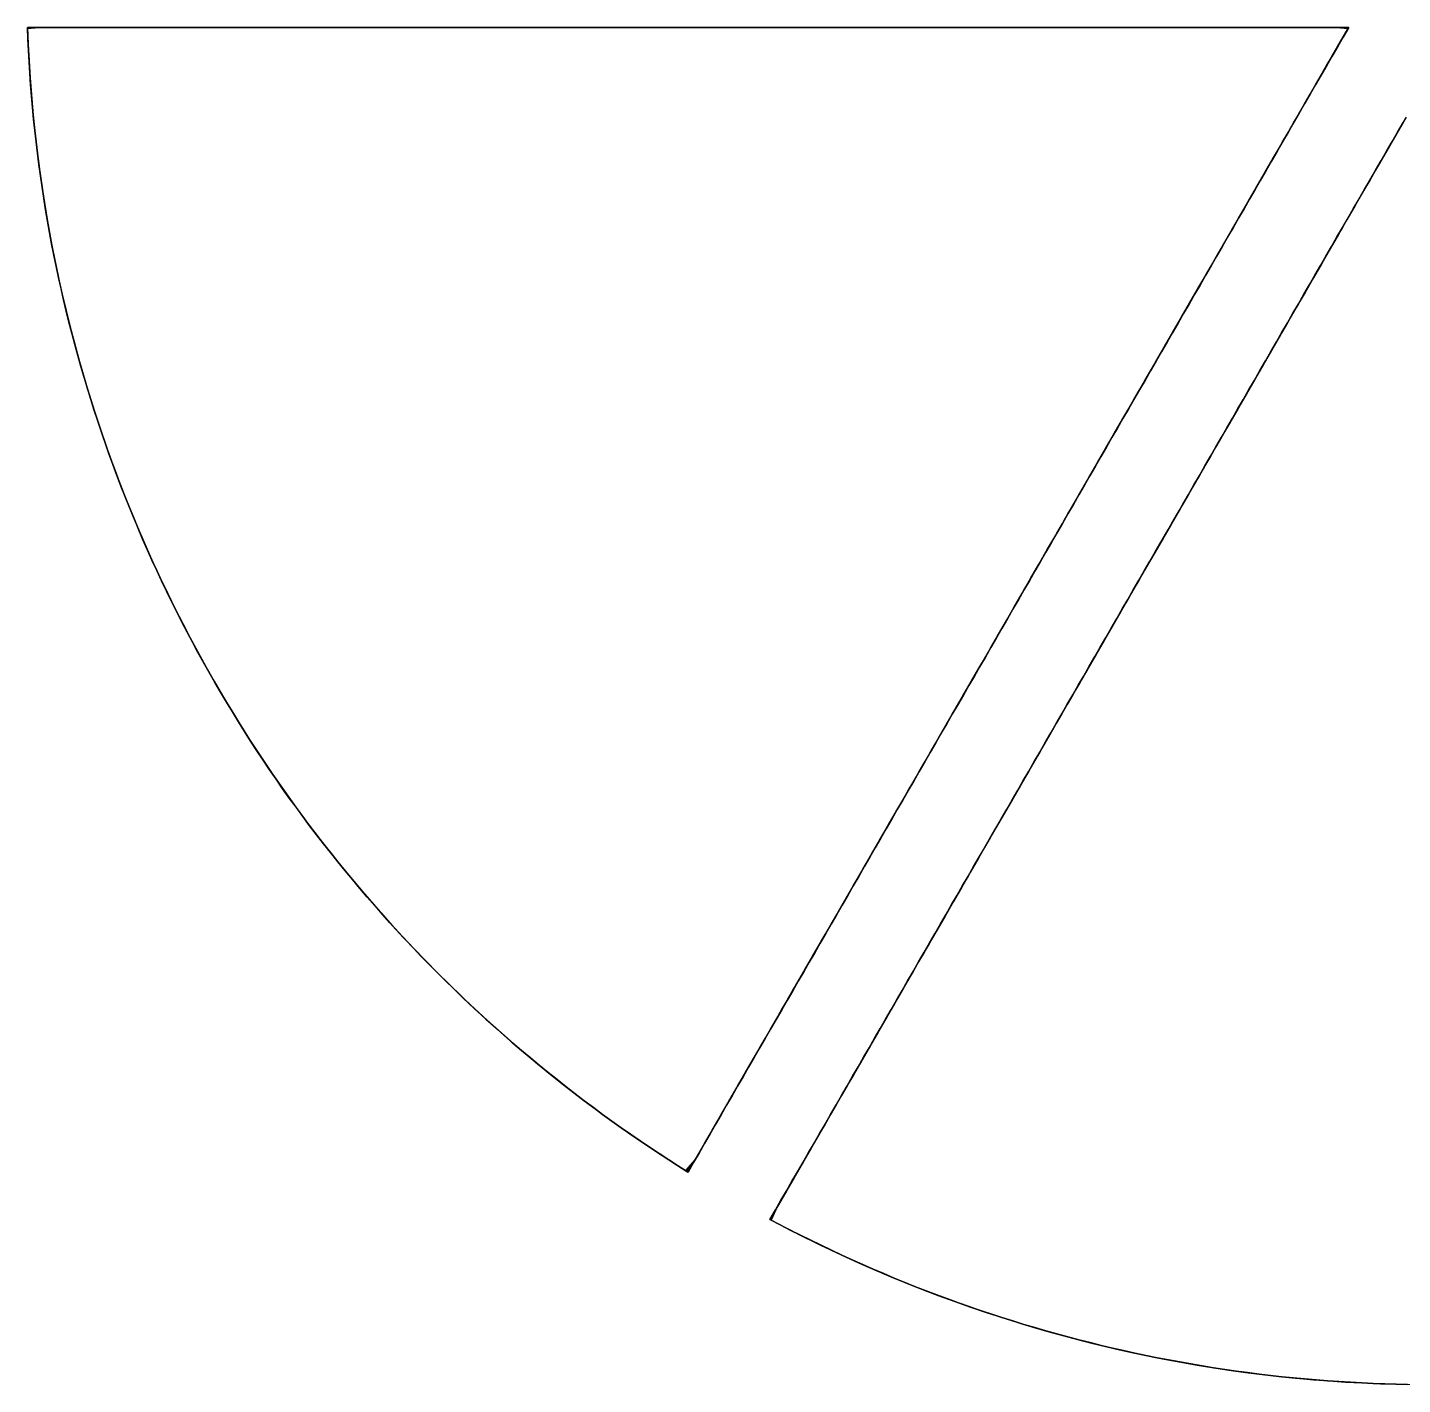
# Model space of a CAD drawing. Header units: millimetres. Extents: x -383 to 383, y -383 to 383.
# Drawn here: x -382.8 to -7.7, y -383 to -12.9 of the extents above; entities that cross this region are included whole.
import ezdxf

# ---------------------------------------------------------------- set-up
doc = ezdxf.new("R2010")
doc.units = ezdxf.units.MM
doc.layers.add('CUT', color=7, linetype='Continuous')

msp = doc.modelspace()

# ---------------------------------------------------------------- linework, layer by layer
at = {"layer": 'CUT'}
for points in [[(-382.805, -12.9), (-382.687, -16.015), (-382.544, -19.14), (-382.375, -22.263), (-382.18, -25.384), (-381.96, -28.504), (-381.715, -31.622), (-381.444, -34.737), (-381.147, -37.851), (-380.826, -40.962), (-380.478, -44.07), (-380.106, -47.175), (-379.708, -50.277), (-379.285, -53.376), (-378.836, -56.471), (-378.363, -59.563), (-377.864, -62.65), (-377.34, -65.734), (-376.79, -68.813), (-376.216, -71.887), (-375.616, -74.956), (-374.992, -78.021), (-374.342, -81.08), (-373.668, -84.134), (-372.968, -87.183), (-372.244, -90.225), (-371.495, -93.262), (-370.721, -96.292), (-369.922, -99.316), (-369.099, -102.333), (-368.251, -105.343), (-367.379, -108.347), (-366.482, -111.343), (-365.56, -114.332), (-364.615, -117.313), (-363.644, -120.286), (-362.65, -123.251), (-361.632, -126.208), (-360.589, -129.157), (-359.522, -132.097), (-358.432, -135.028), (-357.317, -137.95), (-356.179, -140.863), (-355.017, -143.767), (-353.831, -146.661), (-352.622, -149.545), (-351.389, -152.42), (-350.133, -155.284), (-348.853, -158.138), (-347.55, -160.981), (-346.224, -163.813), (-344.875, -166.635), (-343.503, -169.445), (-342.108, -172.244), (-340.69, -175.032), (-339.25, -177.808), (-337.786, -180.572), (-336.301, -183.324), (-334.793, -186.064), (-333.262, -188.792), (-331.709, -191.507), (-330.135, -194.209), (-328.538, -196.898), (-326.919, -199.574), (-325.279, -202.237), (-323.617, -204.886), (-321.933, -207.522), (-320.228, -210.144), (-318.501, -212.751), (-316.753, -215.345), (-314.984, -217.924), (-313.194, -220.489), (-311.384, -223.039), (-309.552, -225.574), (-307.7, -228.094), (-305.827, -230.599), (-303.934, -233.088), (-302.021, -235.562), (-300.087, -238.021), (-298.134, -240.463), (-296.16, -242.889), (-294.167, -245.299), (-292.154, -247.693), (-290.122, -250.071), (-288.07, -252.431), (-286, -254.775), (-283.91, -257.102), (-281.801, -259.411), (-279.673, -261.704), (-277.527, -263.979), (-275.362, -266.236), (-273.179, -268.475), (-270.978, -270.697), (-268.759, -272.901), (-266.521, -275.086), (-264.266, -277.253), (-261.994, -279.402), (-259.703, -281.532), (-257.396, -283.643), (-255.071, -285.735), (-252.73, -287.808), (-250.371, -289.862), (-247.996, -291.897), (-245.604, -293.912), (-243.196, -295.908), (-240.772, -297.884), (-238.332, -299.84), (-235.875, -301.776), (-233.403, -303.692), (-230.916, -305.588), (-228.413, -307.463), (-225.895, -309.318), (-223.362, -311.152), (-220.814, -312.965), (-218.251, -314.758), (-215.673, -316.53), (-213.082, -318.28), (-210.476, -320.009), (-207.856, -321.717), (-205.222, -323.404), (-202.574, -325.069), (-205.213, -323.409), (-207.847, -321.723), (-210.467, -320.015), (-213.073, -318.286), (-215.665, -316.535), (-218.242, -314.764), (-220.805, -312.971), (-223.354, -311.158), (-225.887, -309.324), (-228.405, -307.469), (-230.908, -305.594), (-233.396, -303.698), (-235.868, -301.782), (-238.324, -299.846), (-240.764, -297.89), (-243.189, -295.914), (-245.597, -293.919), (-247.989, -291.904), (-250.364, -289.869), (-252.722, -287.815), (-255.064, -285.742), (-257.389, -283.65), (-259.696, -281.539), (-261.986, -279.409), (-264.259, -277.26), (-266.514, -275.093), (-268.752, -272.908), (-270.971, -270.704), (-273.172, -268.483), (-275.355, -266.243), (-277.52, -263.986), (-279.667, -261.711), (-281.794, -259.419), (-283.903, -257.109), (-285.993, -254.782), (-288.064, -252.439), (-290.115, -250.078), (-292.148, -247.701), (-294.161, -245.307), (-296.154, -242.897), (-298.127, -240.471), (-300.081, -238.028), (-302.014, -235.57), (-303.928, -233.096), (-305.821, -230.607), (-307.694, -228.102), (-309.546, -225.582), (-311.378, -223.047), (-313.189, -220.497), (-314.979, -217.932), (-316.748, -215.353), (-318.495, -212.76), (-320.222, -210.152), (-321.927, -207.53), (-323.611, -204.895), (-325.273, -202.245), (-326.914, -199.583), (-328.533, -196.907), (-330.13, -194.218), (-331.704, -191.515), (-333.257, -188.801), (-334.788, -186.073), (-336.296, -183.333), (-337.782, -180.581), (-339.245, -177.817), (-340.686, -175.041), (-342.103, -172.253), (-343.499, -169.454), (-344.871, -166.644), (-346.22, -163.822), (-347.546, -160.99), (-348.849, -158.147), (-350.129, -155.293), (-351.385, -152.429), (-352.618, -149.555), (-353.827, -146.67), (-355.013, -143.776), (-356.175, -140.873), (-357.314, -137.96), (-358.428, -135.038), (-359.519, -132.106), (-360.586, -129.166), (-361.628, -126.218), (-362.647, -123.261), (-363.641, -120.295), (-364.611, -117.322), (-365.557, -114.341), (-366.479, -111.352), (-367.376, -108.356), (-368.248, -105.353), (-369.096, -102.343), (-369.92, -99.325), (-370.718, -96.301), (-371.492, -93.271), (-372.241, -90.235), (-372.966, -87.192), (-373.665, -84.144), (-374.34, -81.09), (-374.99, -78.031), (-375.614, -74.966), (-376.214, -71.897), (-376.788, -68.822), (-377.338, -65.743), (-377.862, -62.66), (-378.361, -59.573), (-378.835, -56.481), (-379.283, -53.386), (-379.707, -50.287), (-380.105, -47.185), (-380.477, -44.08), (-380.825, -40.972), (-381.146, -37.861), (-381.443, -34.747), (-381.714, -31.632), (-381.959, -28.514), (-382.179, -25.394), (-382.374, -22.272), (-382.543, -19.15), (-382.687, -16.025), (-382.805, -12.9)], [(-382.805, -12.9), (-379.801, -12.9), (-376.797, -12.9), (-373.793, -12.9), (-370.789, -12.9), (-367.785, -12.9), (-364.781, -12.9), (-361.777, -12.9), (-358.773, -12.9), (-355.77, -12.9), (-352.766, -12.9), (-349.762, -12.9), (-346.758, -12.9), (-343.754, -12.9), (-340.75, -12.9), (-337.746, -12.9), (-334.742, -12.9), (-331.738, -12.9), (-328.734, -12.9), (-325.73, -12.9), (-322.726, -12.9), (-319.722, -12.9), (-316.718, -12.9), (-313.715, -12.9), (-310.711, -12.9), (-307.707, -12.9), (-304.703, -12.9), (-301.699, -12.9), (-298.695, -12.9), (-295.691, -12.9), (-292.687, -12.9), (-289.683, -12.9), (-286.679, -12.9), (-283.675, -12.9), (-280.671, -12.9), (-277.667, -12.9), (-274.663, -12.9), (-271.66, -12.9), (-268.656, -12.9), (-265.652, -12.9), (-262.648, -12.9), (-259.644, -12.9), (-256.64, -12.9), (-253.636, -12.9), (-250.632, -12.9), (-247.628, -12.9), (-244.624, -12.9), (-241.62, -12.9), (-238.616, -12.9), (-235.612, -12.9), (-232.608, -12.9), (-229.605, -12.9), (-226.601, -12.9), (-223.597, -12.9), (-220.593, -12.9), (-217.589, -12.9), (-214.585, -12.9), (-211.581, -12.9), (-208.577, -12.9), (-205.573, -12.9), (-202.569, -12.9), (-199.565, -12.9), (-196.561, -12.9), (-193.557, -12.9), (-190.553, -12.9), (-187.55, -12.9), (-184.546, -12.9), (-181.542, -12.9), (-178.538, -12.9), (-175.534, -12.9), (-172.53, -12.9), (-169.526, -12.9), (-166.522, -12.9), (-163.518, -12.9), (-160.514, -12.9), (-157.51, -12.9), (-154.506, -12.9), (-151.502, -12.9), (-148.498, -12.9), (-145.495, -12.9), (-142.491, -12.9), (-139.487, -12.9), (-136.483, -12.9), (-133.479, -12.9), (-130.475, -12.9), (-127.471, -12.9), (-124.467, -12.9), (-121.463, -12.9), (-118.459, -12.9), (-115.455, -12.9), (-112.451, -12.9), (-109.447, -12.9), (-106.443, -12.9), (-103.44, -12.9), (-100.436, -12.9), (-97.432, -12.9), (-94.428, -12.9), (-91.424, -12.9), (-88.42, -12.9), (-85.416, -12.9), (-82.412, -12.9), (-79.408, -12.9), (-76.404, -12.9), (-73.4, -12.9), (-70.396, -12.9), (-67.392, -12.9), (-64.388, -12.9), (-61.385, -12.9), (-58.381, -12.9), (-55.377, -12.9), (-52.373, -12.9), (-49.369, -12.9), (-46.365, -12.9), (-43.361, -12.9), (-40.357, -12.9), (-37.353, -12.9), (-34.349, -12.9), (-31.345, -12.9), (-28.341, -12.9), (-25.337, -12.9), (-22.343, -12.9), (-25.347, -12.9), (-28.351, -12.9), (-31.355, -12.9), (-34.359, -12.9), (-37.363, -12.9), (-40.367, -12.9), (-43.371, -12.9), (-46.375, -12.9), (-49.379, -12.9), (-52.383, -12.9), (-55.387, -12.9), (-58.391, -12.9), (-61.395, -12.9), (-64.398, -12.9), (-67.402, -12.9), (-70.406, -12.9), (-73.41, -12.9), (-76.414, -12.9), (-79.418, -12.9), (-82.422, -12.9), (-85.426, -12.9), (-88.43, -12.9), (-91.434, -12.9), (-94.438, -12.9), (-97.442, -12.9), (-100.446, -12.9), (-103.45, -12.9), (-106.453, -12.9), (-109.457, -12.9), (-112.461, -12.9), (-115.465, -12.9), (-118.469, -12.9), (-121.473, -12.9), (-124.477, -12.9), (-127.481, -12.9), (-130.485, -12.9), (-133.489, -12.9), (-136.493, -12.9), (-139.497, -12.9), (-142.501, -12.9), (-145.505, -12.9), (-148.508, -12.9), (-151.512, -12.9), (-154.516, -12.9), (-157.52, -12.9), (-160.524, -12.9), (-163.528, -12.9), (-166.532, -12.9), (-169.536, -12.9), (-172.54, -12.9), (-175.544, -12.9), (-178.548, -12.9), (-181.552, -12.9), (-184.556, -12.9), (-187.56, -12.9), (-190.563, -12.9), (-193.567, -12.9), (-196.571, -12.9), (-199.575, -12.9), (-202.579, -12.9), (-205.583, -12.9), (-208.587, -12.9), (-211.591, -12.9), (-214.595, -12.9), (-217.599, -12.9), (-220.603, -12.9), (-223.607, -12.9), (-226.611, -12.9), (-229.615, -12.9), (-232.618, -12.9), (-235.622, -12.9), (-238.626, -12.9), (-241.63, -12.9), (-244.634, -12.9), (-247.638, -12.9), (-250.642, -12.9), (-253.646, -12.9), (-256.65, -12.9), (-259.654, -12.9), (-262.658, -12.9), (-265.662, -12.9), (-268.666, -12.9), (-271.67, -12.9), (-274.673, -12.9), (-277.677, -12.9), (-280.681, -12.9), (-283.685, -12.9), (-286.689, -12.9), (-289.693, -12.9), (-292.697, -12.9), (-295.701, -12.9), (-298.705, -12.9), (-301.709, -12.9), (-304.713, -12.9), (-307.717, -12.9), (-310.721, -12.9), (-313.725, -12.9), (-316.728, -12.9), (-319.732, -12.9), (-322.736, -12.9), (-325.74, -12.9), (-328.744, -12.9), (-331.748, -12.9), (-334.752, -12.9), (-337.756, -12.9), (-340.76, -12.9), (-343.764, -12.9), (-346.768, -12.9), (-349.772, -12.9), (-352.776, -12.9), (-355.78, -12.9), (-358.783, -12.9), (-361.787, -12.9), (-364.791, -12.9), (-367.795, -12.9), (-370.799, -12.9), (-373.803, -12.9), (-376.807, -12.9), (-379.811, -12.9), (-382.805, -12.9)], [(-382.805, -12.9), (-382.624, -17.464), (-382.388, -22.025), (-382.099, -26.584), (-381.754, -31.138), (-381.356, -35.688), (-380.903, -40.234), (-380.396, -44.773), (-379.835, -49.306), (-379.22, -53.832), (-378.552, -58.35), (-377.829, -62.86), (-377.052, -67.361), (-376.222, -71.853), (-375.339, -76.334), (-374.402, -80.804), (-373.412, -85.263), (-372.368, -89.71), (-371.272, -94.144), (-370.123, -98.565), (-368.921, -102.971), (-367.667, -107.363), (-366.361, -111.74), (-365.002, -116.101), (-363.592, -120.445), (-362.13, -124.772), (-360.616, -129.082), (-359.051, -133.373), (-357.435, -137.645), (-355.768, -141.898), (-354.051, -146.13), (-352.283, -150.342), (-350.465, -154.532), (-348.598, -158.7), (-346.68, -162.846), (-344.714, -166.968), (-342.698, -171.067), (-340.634, -175.142), (-338.521, -179.191), (-336.36, -183.215), (-334.152, -187.213), (-331.895, -191.185), (-329.592, -195.129), (-327.242, -199.045), (-324.845, -202.933), (-322.402, -206.793), (-319.913, -210.623), (-317.378, -214.422), (-314.799, -218.192), (-312.175, -221.93), (-309.506, -225.637), (-306.793, -229.312), (-304.037, -232.954), (-301.237, -236.563), (-298.395, -240.138), (-295.51, -243.68), (-292.583, -247.186), (-289.615, -250.658), (-286.605, -254.093), (-283.555, -257.493), (-280.464, -260.856), (-277.334, -264.182), (-274.163, -267.47), (-270.954, -270.721), (-267.707, -273.933), (-264.421, -277.105), (-261.098, -280.239), (-257.738, -283.333), (-254.341, -286.386), (-250.907, -289.398), (-247.439, -292.37), (-243.935, -295.3), (-240.396, -298.188), (-236.823, -301.033), (-233.216, -303.836), (-229.577, -306.595), (-225.904, -309.311), (-222.2, -311.983), (-218.463, -314.61), (-214.696, -317.193), (-210.899, -319.731), (-207.071, -322.223), (-203.214, -324.669), (-200.667, -321.766), (-198.384, -317.81), (-196.1, -313.855), (-193.816, -309.899), (-191.532, -305.944), (-189.248, -301.988), (-186.965, -298.032), (-184.681, -294.077), (-182.397, -290.121), (-180.113, -286.165), (-177.829, -282.21), (-175.546, -278.254), (-173.262, -274.298), (-170.978, -270.343), (-168.694, -266.387), (-166.411, -262.432), (-164.127, -258.476), (-161.843, -254.52), (-159.559, -250.565), (-157.275, -246.609), (-154.992, -242.653), (-152.708, -238.698), (-150.424, -234.742), (-148.14, -230.786), (-145.856, -226.831), (-143.573, -222.875), (-141.289, -218.92), (-139.005, -214.964), (-136.721, -211.008), (-134.438, -207.053), (-132.154, -203.097), (-129.87, -199.141), (-127.586, -195.186), (-125.302, -191.23), (-123.019, -187.274), (-120.735, -183.319), (-118.451, -179.363), (-116.167, -175.408), (-113.883, -171.452), (-111.6, -167.496), (-109.316, -163.541), (-107.032, -159.585), (-104.748, -155.629), (-102.464, -151.674), (-100.181, -147.718), (-97.897, -143.762), (-95.613, -139.807), (-93.329, -135.851), (-91.046, -131.896), (-88.762, -127.94), (-86.478, -123.984), (-84.194, -120.029), (-81.91, -116.073), (-79.627, -112.117), (-77.343, -108.162), (-75.059, -104.206), (-72.775, -100.25), (-70.491, -96.295), (-68.208, -92.339), (-65.924, -88.384), (-63.64, -84.428), (-61.356, -80.472), (-59.073, -76.517), (-56.789, -72.561), (-54.505, -68.605), (-52.221, -64.65), (-49.937, -60.694), (-47.654, -56.738), (-45.37, -52.783), (-43.086, -48.827), (-40.802, -44.872), (-38.518, -40.916), (-36.235, -36.96), (-33.951, -33.005), (-31.667, -29.049), (-29.383, -25.093), (-27.1, -21.138), (-24.816, -17.182), (-22.532, -13.226), (-26.534, -12.9), (-31.102, -12.9), (-35.669, -12.9), (-40.237, -12.9), (-44.804, -12.9), (-49.372, -12.9), (-53.94, -12.9), (-58.507, -12.9), (-63.075, -12.9), (-67.642, -12.9), (-72.21, -12.9), (-76.777, -12.9), (-81.345, -12.9), (-85.913, -12.9), (-90.48, -12.9), (-95.048, -12.9), (-99.615, -12.9), (-104.183, -12.9), (-108.75, -12.9), (-113.318, -12.9), (-117.886, -12.9), (-122.453, -12.9), (-127.021, -12.9), (-131.588, -12.9), (-136.156, -12.9), (-140.723, -12.9), (-145.291, -12.9), (-149.859, -12.9), (-154.426, -12.9), (-158.994, -12.9), (-163.561, -12.9), (-168.129, -12.9), (-172.696, -12.9), (-177.264, -12.9), (-181.832, -12.9), (-186.399, -12.9), (-190.967, -12.9), (-195.534, -12.9), (-200.102, -12.9), (-204.67, -12.9), (-209.237, -12.9), (-213.805, -12.9), (-218.372, -12.9), (-222.94, -12.9), (-227.507, -12.9), (-232.075, -12.9), (-236.643, -12.9), (-241.21, -12.9), (-245.778, -12.9), (-250.345, -12.9), (-254.913, -12.9), (-259.48, -12.9), (-264.048, -12.9), (-268.616, -12.9), (-273.183, -12.9), (-277.751, -12.9), (-282.318, -12.9), (-286.886, -12.9), (-291.453, -12.9), (-296.021, -12.9), (-300.589, -12.9), (-305.156, -12.9), (-309.724, -12.9), (-314.291, -12.9), (-318.859, -12.9), (-323.426, -12.9), (-327.994, -12.9), (-332.562, -12.9), (-337.129, -12.9), (-341.697, -12.9), (-346.264, -12.9), (-350.832, -12.9), (-355.399, -12.9), (-359.967, -12.9), (-364.535, -12.9), (-369.102, -12.9), (-373.67, -12.9), (-378.237, -12.9), (-382.805, -12.9)], [(-22.343, -12.9), (-26.911, -12.9), (-31.479, -12.9), (-36.046, -12.9), (-40.614, -12.9), (-45.181, -12.9), (-49.749, -12.9), (-54.316, -12.9), (-58.884, -12.9), (-63.452, -12.9), (-68.019, -12.9), (-72.587, -12.9), (-77.154, -12.9), (-81.722, -12.9), (-86.29, -12.9), (-90.857, -12.9), (-95.425, -12.9), (-99.992, -12.9), (-104.56, -12.9), (-109.127, -12.9), (-113.695, -12.9), (-118.263, -12.9), (-122.83, -12.9), (-127.398, -12.9), (-131.965, -12.9), (-136.533, -12.9), (-141.1, -12.9), (-145.668, -12.9), (-150.236, -12.9), (-154.803, -12.9), (-159.371, -12.9), (-163.938, -12.9), (-168.506, -12.9), (-173.073, -12.9), (-177.641, -12.9), (-182.209, -12.9), (-186.776, -12.9), (-191.344, -12.9), (-195.911, -12.9), (-200.479, -12.9), (-205.046, -12.9), (-209.614, -12.9), (-214.182, -12.9), (-218.749, -12.9), (-223.317, -12.9), (-227.884, -12.9), (-232.452, -12.9), (-237.019, -12.9), (-241.587, -12.9), (-246.155, -12.9), (-250.722, -12.9), (-255.29, -12.9), (-259.857, -12.9), (-264.425, -12.9), (-268.993, -12.9), (-273.56, -12.9), (-278.128, -12.9), (-282.695, -12.9), (-287.263, -12.9), (-291.83, -12.9), (-296.398, -12.9), (-300.966, -12.9), (-305.533, -12.9), (-310.101, -12.9), (-314.668, -12.9), (-319.236, -12.9), (-323.803, -12.9), (-328.371, -12.9), (-332.939, -12.9), (-337.506, -12.9), (-342.074, -12.9), (-346.641, -12.9), (-351.209, -12.9), (-355.776, -12.9), (-360.344, -12.9), (-364.912, -12.9), (-369.479, -12.9), (-374.047, -12.9), (-378.614, -12.9), (-382.792, -13.277), (-382.607, -17.841), (-382.367, -22.402), (-382.072, -26.96), (-381.724, -31.514), (-381.321, -36.064), (-380.863, -40.608), (-380.352, -45.147), (-379.787, -49.68), (-379.167, -54.205), (-378.494, -58.723), (-377.767, -63.232), (-376.986, -67.732), (-376.151, -72.223), (-375.263, -76.703), (-374.322, -81.173), (-373.327, -85.631), (-372.28, -90.076), (-371.179, -94.509), (-370.026, -98.929), (-368.82, -103.334), (-367.561, -107.725), (-366.251, -112.101), (-364.888, -116.46), (-363.473, -120.803), (-362.007, -125.129), (-360.489, -129.437), (-358.92, -133.726), (-357.299, -137.997), (-355.628, -142.248), (-353.907, -146.478), (-352.135, -150.688), (-350.313, -154.877), (-348.441, -159.043), (-346.52, -163.187), (-344.549, -167.308), (-342.53, -171.404), (-340.461, -175.477), (-338.345, -179.524), (-336.18, -183.546), (-333.967, -187.542), (-331.707, -191.511), (-329.4, -195.453), (-327.045, -199.367), (-324.645, -203.253), (-322.198, -207.11), (-319.705, -210.937), (-317.167, -214.735), (-314.584, -218.502), (-311.956, -222.237), (-309.284, -225.942), (-306.567, -229.614), (-303.808, -233.253), (-301.004, -236.859), (-298.159, -240.432), (-295.27, -243.97), (-292.34, -247.474), (-289.368, -250.943), (-286.355, -254.375), (-283.301, -257.772), (-280.207, -261.132), (-277.073, -264.455), (-273.9, -267.74), (-270.688, -270.987), (-267.437, -274.196), (-264.148, -277.366), (-260.822, -280.496), (-257.459, -283.586), (-254.059, -286.636), (-250.623, -289.645), (-247.151, -292.613), (-243.644, -295.54), (-240.102, -298.424), (-236.527, -301.266), (-232.917, -304.065), (-229.275, -306.821), (-225.6, -309.533), (-221.892, -312.201), (-218.154, -314.825), (-214.384, -317.404), (-210.584, -319.938), (-206.754, -322.427), (-202.894, -324.869), (-200.479, -321.44), (-198.195, -317.484), (-195.911, -313.528), (-193.628, -309.573), (-191.344, -305.617), (-189.06, -301.661), (-186.776, -297.706), (-184.492, -293.75), (-182.209, -289.795), (-179.925, -285.839), (-177.641, -281.883), (-175.357, -277.928), (-173.073, -273.972), (-170.79, -270.016), (-168.506, -266.061), (-166.222, -262.105), (-163.938, -258.149), (-161.654, -254.194), (-159.371, -250.238), (-157.087, -246.283), (-154.803, -242.327), (-152.519, -238.371), (-150.236, -234.416), (-147.952, -230.46), (-145.668, -226.504), (-143.384, -222.549), (-141.1, -218.593), (-138.817, -214.637), (-136.533, -210.682), (-134.249, -206.726), (-131.965, -202.771), (-129.681, -198.815), (-127.398, -194.859), (-125.114, -190.904), (-122.83, -186.948), (-120.546, -182.992), (-118.263, -179.037), (-115.979, -175.081), (-113.695, -171.125), (-111.411, -167.17), (-109.127, -163.214), (-106.844, -159.259), (-104.56, -155.303), (-102.276, -151.347), (-99.992, -147.392), (-97.708, -143.436), (-95.425, -139.48), (-93.141, -135.525), (-90.857, -131.569), (-88.573, -127.613), (-86.29, -123.658), (-84.006, -119.702), (-81.722, -115.747), (-79.438, -111.791), (-77.154, -107.835), (-74.871, -103.88), (-72.587, -99.924), (-70.303, -95.968), (-68.019, -92.013), (-65.735, -88.057), (-63.452, -84.101), (-61.168, -80.146), (-58.884, -76.19), (-56.6, -72.235), (-54.316, -68.279), (-52.033, -64.323), (-49.749, -60.368), (-47.465, -56.412), (-45.181, -52.456), (-42.898, -48.501), (-40.614, -44.545), (-38.33, -40.589), (-36.046, -36.634), (-33.762, -32.678), (-31.479, -28.723), (-29.195, -24.767), (-26.911, -20.811), (-24.627, -16.856), (-22.343, -12.9)], [(-202.574, -325.069), (-201.077, -322.476), (-199.575, -319.874), (-198.073, -317.273), (-196.571, -314.672), (-195.069, -312.07), (-193.567, -309.469), (-192.065, -306.867), (-190.563, -304.266), (-189.062, -301.664), (-187.56, -299.063), (-186.058, -296.461), (-184.556, -293.86), (-183.054, -291.258), (-181.552, -288.657), (-180.05, -286.055), (-178.548, -283.454), (-177.046, -280.852), (-175.544, -278.251), (-174.042, -275.649), (-172.54, -273.048), (-171.038, -270.446), (-169.536, -267.845), (-168.034, -265.243), (-166.532, -262.642), (-165.03, -260.04), (-163.528, -257.439), (-162.026, -254.838), (-160.524, -252.236), (-159.022, -249.635), (-157.52, -247.033), (-156.018, -244.432), (-154.516, -241.83), (-153.014, -239.229), (-151.512, -236.627), (-150.01, -234.026), (-148.508, -231.424), (-147.007, -228.823), (-145.505, -226.221), (-144.003, -223.62), (-142.501, -221.018), (-140.999, -218.417), (-139.497, -215.815), (-137.995, -213.214), (-136.493, -210.612), (-134.991, -208.011), (-133.489, -205.409), (-131.987, -202.808), (-130.485, -200.206), (-128.983, -197.605), (-127.481, -195.004), (-125.979, -192.402), (-124.477, -189.801), (-122.975, -187.199), (-121.473, -184.598), (-119.971, -181.996), (-118.469, -179.395), (-116.967, -176.793), (-115.465, -174.192), (-113.963, -171.59), (-112.461, -168.989), (-110.959, -166.387), (-109.457, -163.786), (-107.955, -161.184), (-106.453, -158.583), (-104.952, -155.981), (-103.45, -153.38), (-101.948, -150.778), (-100.446, -148.177), (-98.944, -145.575), (-97.442, -142.974), (-95.94, -140.372), (-94.438, -137.771), (-92.936, -135.17), (-91.434, -132.568), (-89.932, -129.967), (-88.43, -127.365), (-86.928, -124.764), (-85.426, -122.162), (-83.924, -119.561), (-82.422, -116.959), (-80.92, -114.358), (-79.418, -111.756), (-77.916, -109.155), (-76.414, -106.553), (-74.912, -103.952), (-73.41, -101.35), (-71.908, -98.749), (-70.406, -96.147), (-68.904, -93.546), (-67.402, -90.944), (-65.9, -88.343), (-64.398, -85.741), (-62.896, -83.14), (-61.395, -80.538), (-59.893, -77.937), (-58.391, -75.335), (-56.889, -72.734), (-55.387, -70.133), (-53.885, -67.531), (-52.383, -64.93), (-50.881, -62.328), (-49.379, -59.727), (-47.877, -57.125), (-46.375, -54.524), (-44.873, -51.922), (-43.371, -49.321), (-41.869, -46.719), (-40.367, -44.118), (-38.865, -41.516), (-37.363, -38.915), (-35.861, -36.313), (-34.359, -33.712), (-32.857, -31.11), (-31.355, -28.509), (-29.853, -25.907), (-28.351, -23.306), (-26.849, -20.704), (-25.347, -18.103), (-23.845, -15.501), (-22.343, -12.9), (-23.84, -15.493), (-25.342, -18.094), (-26.844, -20.696), (-28.346, -23.297), (-29.848, -25.899), (-31.35, -28.5), (-32.852, -31.102), (-34.354, -33.703), (-35.856, -36.305), (-37.358, -38.906), (-38.86, -41.508), (-40.362, -44.109), (-41.864, -46.711), (-43.366, -49.312), (-44.868, -51.914), (-46.37, -54.515), (-47.872, -57.116), (-49.374, -59.718), (-50.876, -62.319), (-52.378, -64.921), (-53.88, -67.522), (-55.382, -70.124), (-56.884, -72.725), (-58.386, -75.327), (-59.888, -77.928), (-61.39, -80.53), (-62.891, -83.131), (-64.393, -85.733), (-65.895, -88.334), (-67.397, -90.936), (-68.899, -93.537), (-70.401, -96.139), (-71.903, -98.74), (-73.405, -101.342), (-74.907, -103.943), (-76.409, -106.545), (-77.911, -109.146), (-79.413, -111.748), (-80.915, -114.349), (-82.417, -116.95), (-83.919, -119.552), (-85.421, -122.153), (-86.923, -124.755), (-88.425, -127.356), (-89.927, -129.958), (-91.429, -132.559), (-92.931, -135.161), (-94.433, -137.762), (-95.935, -140.364), (-97.437, -142.965), (-98.939, -145.567), (-100.441, -148.168), (-101.943, -150.77), (-103.445, -153.371), (-104.947, -155.973), (-106.448, -158.574), (-107.95, -161.176), (-109.452, -163.777), (-110.954, -166.379), (-112.456, -168.98), (-113.958, -171.582), (-115.46, -174.183), (-116.962, -176.785), (-118.464, -179.386), (-119.966, -181.987), (-121.468, -184.589), (-122.97, -187.19), (-124.472, -189.792), (-125.974, -192.393), (-127.476, -194.995), (-128.978, -197.596), (-130.48, -200.198), (-131.982, -202.799), (-133.484, -205.401), (-134.986, -208.002), (-136.488, -210.604), (-137.99, -213.205), (-139.492, -215.807), (-140.994, -218.408), (-142.496, -221.01), (-143.998, -223.611), (-145.5, -226.213), (-147.002, -228.814), (-148.503, -231.416), (-150.005, -234.017), (-151.507, -236.619), (-153.009, -239.22), (-154.511, -241.821), (-156.013, -244.423), (-157.515, -247.024), (-159.017, -249.626), (-160.519, -252.227), (-162.021, -254.829), (-163.523, -257.43), (-165.025, -260.032), (-166.527, -262.633), (-168.029, -265.235), (-169.531, -267.836), (-171.033, -270.438), (-172.535, -273.039), (-174.037, -275.641), (-175.539, -278.242), (-177.041, -280.844), (-178.543, -283.445), (-180.045, -286.047), (-181.547, -288.648), (-183.049, -291.25), (-184.551, -293.851), (-186.053, -296.453), (-187.555, -299.054), (-189.057, -301.655), (-190.558, -304.257), (-192.06, -306.858), (-193.562, -309.46), (-195.064, -312.061), (-196.566, -314.663), (-198.068, -317.264), (-199.57, -319.866), (-201.072, -322.467), (-202.574, -325.069)]]:
    msp.add_lwpolyline(points, close=True, dxfattribs=at)
for points in [[(-6.663, -37.34), (-8.947, -41.296), (-11.23, -45.252), (-13.514, -49.207), (-15.798, -53.163), (-18.082, -57.119), (-20.366, -61.074), (-22.649, -65.03), (-24.933, -68.986), (-27.217, -72.941), (-29.501, -76.897), (-31.785, -80.852), (-34.068, -84.808), (-36.352, -88.764), (-38.636, -92.719), (-40.92, -96.675), (-43.203, -100.631), (-45.487, -104.586), (-47.771, -108.542), (-50.055, -112.498), (-52.339, -116.453), (-54.622, -120.409), (-56.906, -124.364), (-59.19, -128.32), (-61.474, -132.276), (-63.758, -136.231), (-66.041, -140.187), (-68.325, -144.143), (-70.609, -148.098), (-72.893, -152.054), (-75.177, -156.01), (-77.46, -159.965), (-79.744, -163.921), (-82.028, -167.876), (-84.312, -171.832), (-86.595, -175.788), (-88.879, -179.743), (-91.163, -183.699), (-93.447, -187.655), (-95.731, -191.61), (-98.014, -195.566), (-100.298, -199.522), (-102.582, -203.477), (-104.866, -207.433), (-107.15, -211.388), (-109.433, -215.344), (-111.717, -219.3), (-114.001, -223.255), (-116.285, -227.211), (-118.568, -231.167), (-120.852, -235.122), (-123.136, -239.078), (-125.42, -243.034), (-127.704, -246.989), (-129.987, -250.945), (-132.271, -254.9), (-134.555, -258.856), (-136.839, -262.812), (-139.123, -266.767), (-141.406, -270.723), (-143.69, -274.679), (-145.974, -278.634), (-148.258, -282.59), (-150.541, -286.546), (-152.825, -290.501), (-155.109, -294.457), (-157.393, -298.412), (-159.677, -302.368), (-161.96, -306.324), (-164.244, -310.279), (-166.528, -314.235), (-168.812, -318.191), (-171.096, -322.146), (-173.379, -326.102), (-175.663, -330.058), (-177.947, -334.013), (-180.231, -337.969), (-180.231, -337.969), (-176.188, -340.094), (-172.12, -342.171), (-168.027, -344.199), (-163.911, -346.178), (-159.771, -348.108), (-155.608, -349.989), (-151.424, -351.819), (-147.218, -353.6), (-142.991, -355.33), (-138.743, -357.01), (-134.476, -358.639), (-130.19, -360.218), (-125.885, -361.744), (-121.562, -363.22), (-117.222, -364.644), (-112.866, -366.016), (-108.493, -367.335), (-104.105, -368.603), (-99.702, -369.818), (-95.285, -370.981), (-90.854, -372.091), (-86.411, -373.148), (-81.955, -374.152), (-77.487, -375.102), (-73.009, -376), (-68.52, -376.844), (-64.021, -377.634), (-59.513, -378.37), (-54.997, -379.053), (-50.473, -379.682), (-45.942, -380.257), (-41.404, -380.778), (-36.86, -381.244), (-32.312, -381.657), (-27.758, -382.015), (-23.201, -382.319), (-18.64, -382.568), (-14.077, -382.763), (-9.511, -382.904), (-4.944, -382.99)], [(-7.51, -38.807), (-9.012, -41.409), (-10.514, -44.01), (-12.016, -46.612), (-13.518, -49.213), (-15.02, -51.815), (-16.522, -54.416), (-18.024, -57.018), (-19.526, -59.619), (-21.028, -62.221), (-22.529, -64.822), (-24.031, -67.424), (-25.533, -70.025), (-27.035, -72.627), (-28.537, -75.228), (-30.039, -77.83), (-31.541, -80.431), (-33.043, -83.033), (-34.545, -85.634), (-36.047, -88.235), (-37.549, -90.837), (-39.051, -93.438), (-40.553, -96.04), (-42.055, -98.641), (-43.557, -101.243), (-45.059, -103.844), (-46.561, -106.446), (-48.063, -109.047), (-49.565, -111.649), (-51.067, -114.25), (-52.569, -116.852), (-54.071, -119.453), (-55.573, -122.055), (-57.075, -124.656), (-58.577, -127.258), (-60.079, -129.859), (-61.581, -132.461), (-63.083, -135.062), (-64.584, -137.664), (-66.086, -140.265), (-67.588, -142.867), (-69.09, -145.468), (-70.592, -148.07), (-72.094, -150.671), (-73.596, -153.272), (-75.098, -155.874), (-76.6, -158.475), (-78.102, -161.077), (-79.604, -163.678), (-81.106, -166.28), (-82.608, -168.881), (-84.11, -171.483), (-85.612, -174.084), (-87.114, -176.686), (-88.616, -179.287), (-90.118, -181.889), (-91.62, -184.49), (-93.122, -187.092), (-94.624, -189.693), (-96.126, -192.295), (-97.628, -194.896), (-99.13, -197.498), (-100.632, -200.099), (-102.134, -202.701), (-103.636, -205.302), (-105.138, -207.904), (-106.639, -210.505), (-108.141, -213.106), (-109.643, -215.708), (-111.145, -218.309), (-112.647, -220.911), (-114.149, -223.512), (-115.651, -226.114), (-117.153, -228.715), (-118.655, -231.317), (-120.157, -233.918), (-121.659, -236.52), (-123.161, -239.121), (-124.663, -241.723), (-126.165, -244.324), (-127.667, -246.926), (-129.169, -249.527), (-130.671, -252.129), (-132.173, -254.73), (-133.675, -257.332), (-135.177, -259.933), (-136.679, -262.535), (-138.181, -265.136), (-139.683, -267.738), (-141.185, -270.339), (-142.687, -272.94), (-144.189, -275.542), (-145.691, -278.143), (-147.193, -280.745), (-148.694, -283.346), (-150.196, -285.948), (-151.698, -288.549), (-153.2, -291.151), (-154.702, -293.752), (-156.204, -296.354), (-157.706, -298.955), (-159.208, -301.557), (-160.71, -304.158), (-162.212, -306.76), (-163.714, -309.361), (-165.216, -311.963), (-166.718, -314.564), (-168.22, -317.166), (-169.722, -319.767), (-171.224, -322.369), (-172.726, -324.97), (-174.228, -327.572), (-175.73, -330.173), (-177.232, -332.774), (-178.734, -335.376), (-180.231, -337.969), (-180.231, -337.969), (-178.729, -335.367), (-177.227, -332.766), (-175.725, -330.164), (-174.223, -327.563), (-172.721, -324.961), (-171.219, -322.36), (-169.717, -319.758), (-168.215, -317.157), (-166.713, -314.555), (-165.211, -311.954), (-163.709, -309.353), (-162.207, -306.751), (-160.705, -304.15), (-159.203, -301.548), (-157.701, -298.947), (-156.199, -296.345), (-154.697, -293.744), (-153.195, -291.142), (-151.693, -288.541), (-150.191, -285.939), (-148.689, -283.338), (-147.188, -280.736), (-145.686, -278.135), (-144.184, -275.533), (-142.682, -272.932), (-141.18, -270.33), (-139.678, -267.729), (-138.176, -265.127), (-136.674, -262.526), (-135.172, -259.924), (-133.67, -257.323), (-132.168, -254.721), (-130.666, -252.12), (-129.164, -249.519), (-127.662, -246.917), (-126.16, -244.316), (-124.658, -241.714), (-123.156, -239.113), (-121.654, -236.511), (-120.152, -233.91), (-118.65, -231.308), (-117.148, -228.707), (-115.646, -226.105), (-114.144, -223.504), (-112.642, -220.902), (-111.14, -218.301), (-109.638, -215.699), (-108.136, -213.098), (-106.634, -210.496), (-105.133, -207.895), (-103.631, -205.293), (-102.129, -202.692), (-100.627, -200.09), (-99.125, -197.489), (-97.623, -194.887), (-96.121, -192.286), (-94.619, -189.685), (-93.117, -187.083), (-91.615, -184.482), (-90.113, -181.88), (-88.611, -179.279), (-87.109, -176.677), (-85.607, -174.076), (-84.105, -171.474), (-82.603, -168.873), (-81.101, -166.271), (-79.599, -163.67), (-78.097, -161.068), (-76.595, -158.467), (-75.093, -155.865), (-73.591, -153.264), (-72.089, -150.662), (-70.587, -148.061), (-69.085, -145.459), (-67.583, -142.858), (-66.081, -140.256), (-64.579, -137.655), (-63.078, -135.053), (-61.576, -132.452), (-60.074, -129.85), (-58.572, -127.249), (-57.07, -124.648), (-55.568, -122.046), (-54.066, -119.445), (-52.564, -116.843), (-51.062, -114.242), (-49.56, -111.64), (-48.058, -109.039), (-46.556, -106.437), (-45.054, -103.836), (-43.552, -101.234), (-42.05, -98.633), (-40.548, -96.031), (-39.046, -93.43), (-37.544, -90.828), (-36.042, -88.227), (-34.54, -85.625), (-33.038, -83.024), (-31.536, -80.422), (-30.034, -77.821), (-28.532, -75.219), (-27.03, -72.618), (-25.528, -70.016), (-24.026, -67.415), (-22.524, -64.814), (-21.023, -62.212), (-19.521, -59.611), (-18.019, -57.009), (-16.517, -54.408), (-15.015, -51.806), (-13.513, -49.205), (-12.011, -46.603), (-10.509, -44.002), (-9.007, -41.4), (-7.505, -38.799)], [(-6.851, -37.667), (-9.135, -41.623), (-11.419, -45.578), (-13.703, -49.534), (-15.987, -53.489), (-18.27, -57.445), (-20.554, -61.401), (-22.838, -65.356), (-25.122, -69.312), (-27.405, -73.268), (-29.689, -77.223), (-31.973, -81.179), (-34.257, -85.135), (-36.541, -89.09), (-38.824, -93.046), (-41.108, -97.001), (-43.392, -100.957), (-45.676, -104.913), (-47.96, -108.868), (-50.243, -112.824), (-52.527, -116.78), (-54.811, -120.735), (-57.095, -124.691), (-59.378, -128.647), (-61.662, -132.602), (-63.946, -136.558), (-66.23, -140.513), (-68.514, -144.469), (-70.797, -148.425), (-73.081, -152.38), (-75.365, -156.336), (-77.649, -160.292), (-79.933, -164.247), (-82.216, -168.203), (-84.5, -172.159), (-86.784, -176.114), (-89.068, -180.07), (-91.351, -184.025), (-93.635, -187.981), (-95.919, -191.937), (-98.203, -195.892), (-100.487, -199.848), (-102.77, -203.804), (-105.054, -207.759), (-107.338, -211.715), (-109.622, -215.671), (-111.906, -219.626), (-114.189, -223.582), (-116.473, -227.537), (-118.757, -231.493), (-121.041, -235.449), (-123.325, -239.404), (-125.608, -243.36), (-127.892, -247.316), (-130.176, -251.271), (-132.46, -255.227), (-134.743, -259.183), (-137.027, -263.138), (-139.311, -267.094), (-141.595, -271.049), (-143.879, -275.005), (-146.162, -278.961), (-148.446, -282.916), (-150.73, -286.872), (-153.014, -290.828), (-155.298, -294.783), (-157.581, -298.739), (-159.865, -302.695), (-162.149, -306.65), (-164.433, -310.606), (-166.716, -314.561), (-169, -318.517), (-171.284, -322.473), (-173.568, -326.428), (-175.852, -330.384), (-178.135, -334.34), (-179.898, -338.146), (-175.853, -340.267), (-171.783, -342.34), (-167.688, -344.364), (-163.57, -346.339), (-159.428, -348.265), (-155.264, -350.142), (-151.077, -351.968), (-146.87, -353.745), (-142.641, -355.471), (-138.392, -357.147), (-134.123, -358.772), (-129.835, -360.345), (-125.529, -361.868), (-121.205, -363.339), (-116.863, -364.759), (-112.505, -366.126), (-108.131, -367.442), (-103.742, -368.705), (-99.338, -369.916), (-94.92, -371.074), (-90.488, -372.18), (-86.043, -373.233), (-81.586, -374.232), (-77.118, -375.178), (-72.639, -376.071), (-68.149, -376.911), (-63.649, -377.697), (-59.141, -378.429), (-54.624, -379.107), (-50.099, -379.732), (-45.568, -380.302), (-41.029, -380.818), (-36.485, -381.281), (-31.936, -381.689), (-27.382, -382.042), (-22.824, -382.342), (-18.263, -382.587), (-13.7, -382.777), (-9.134, -382.913), (-4.567, -382.995)], [(-6.26, -382.971), (-9.387, -382.907), (-12.513, -382.818), (-15.638, -382.703), (-18.763, -382.562), (-21.886, -382.396), (-25.008, -382.205), (-28.128, -381.988), (-31.246, -381.746), (-34.362, -381.478), (-37.475, -381.184), (-40.587, -380.866), (-43.695, -380.522), (-46.801, -380.152), (-49.903, -379.757), (-53.003, -379.337), (-56.098, -378.892), (-59.19, -378.421), (-62.278, -377.925), (-65.362, -377.404), (-68.441, -376.858), (-71.516, -376.286), (-74.586, -375.69), (-77.652, -375.068), (-80.712, -374.422), (-83.766, -373.75), (-86.815, -373.054), (-89.858, -372.333), (-92.896, -371.586), (-95.927, -370.815), (-98.951, -370.02), (-101.969, -369.2), (-104.981, -368.355), (-107.985, -367.485), (-110.982, -366.591), (-113.971, -365.673), (-116.953, -364.73), (-119.928, -363.763), (-122.894, -362.771), (-125.852, -361.756), (-128.802, -360.716), (-131.743, -359.652), (-134.675, -358.565), (-137.598, -357.453), (-140.513, -356.318), (-143.417, -355.158), (-146.312, -353.976), (-149.198, -352.769), (-152.073, -351.539), (-154.939, -350.286), (-157.794, -349.009), (-160.638, -347.709), (-163.472, -346.385), (-166.295, -345.039), (-169.107, -343.67), (-171.907, -342.277), (-174.697, -340.862), (-177.474, -339.425), (-180.231, -337.969), (-180.231, -337.969), (-177.465, -339.429), (-174.688, -340.867), (-171.899, -342.282), (-169.098, -343.674), (-166.286, -345.043), (-163.463, -346.39), (-160.629, -347.713), (-157.785, -349.013), (-154.93, -350.29), (-152.064, -351.543), (-149.189, -352.773), (-146.303, -353.979), (-143.408, -355.162), (-140.503, -356.321), (-137.589, -357.457), (-134.666, -358.568), (-131.733, -359.656), (-128.792, -360.72), (-125.843, -361.759), (-122.884, -362.775), (-119.918, -363.766), (-116.944, -364.733), (-113.962, -365.676), (-110.972, -366.594), (-107.975, -367.488), (-104.971, -368.357), (-101.96, -369.202), (-98.942, -370.022), (-95.917, -370.818), (-92.886, -371.589), (-89.849, -372.335), (-86.805, -373.056), (-83.756, -373.752), (-80.702, -374.424), (-77.642, -375.07), (-74.577, -375.692), (-71.506, -376.288), (-68.432, -376.86), (-65.352, -377.406), (-62.268, -377.927), (-59.18, -378.423), (-56.088, -378.893), (-52.993, -379.339), (-49.893, -379.759), (-46.791, -380.153), (-43.685, -380.523), (-40.577, -380.867), (-37.466, -381.185), (-34.352, -381.479), (-31.236, -381.746), (-28.118, -381.989), (-24.998, -382.206), (-21.876, -382.397), (-18.753, -382.563), (-15.628, -382.703), (-12.503, -382.818), (-9.377, -382.907), (-6.25, -382.971)]]:
    msp.add_lwpolyline(points, dxfattribs=at)

doc.saveas('drawing.dxf')
